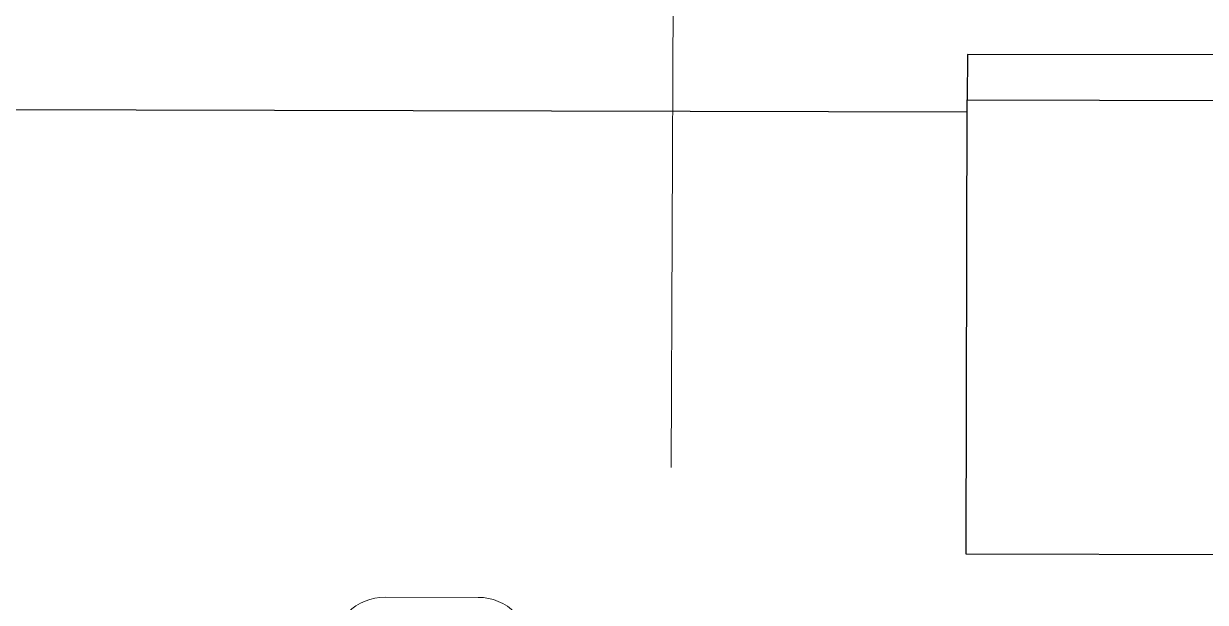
# Model space of a CAD drawing. Header units: inches. Extents: x 164.3 to 247.9, y 15.6 to 56.7.
# Drawn here: x 212.0458 to 212.4538, y 33.7304 to 33.9302 of the extents above; entities that cross this region are included whole.
import ezdxf

# ---------------------------------------------------------------- set-up
doc = ezdxf.new("R2010")
doc.units = ezdxf.units.IN
doc.header["$MEASUREMENT"] = 0
doc.layers.get('0').update_dxf_attribs({"lineweight": 0})
doc.layers.add('EQUI', color=3, linetype='Continuous', lineweight=0)
doc.layers.add('провода', color=1, linetype='Continuous', lineweight=5)

# ---------------------------------------------------------------- blocks, each defined once
blk = doc.blocks.new('IP PHONE')
at = {"layer": 'EQUI'}
blk.add_lwpolyline([(-46.1, 92.72, -0.414214), (-39.86, 86.48), (-39.86, 77.98, 0.089443), (-39.86, 18.68), (-39.86, 13.5, -0.414214), (-46.1, 7.25), (-57.14, 7.25, -0.414214), (-63.39, 13.5), (-63.39, 18.68, 0.089443), (-63.39, 77.98), (-63.39, 86.48, -0.414214), (-57.14, 92.72)], format="xyb", close=True, dxfattribs=at)

msp = doc.modelspace()

# ---------------------------------------------------------------- linework, layer by layer
at = {"color": 7, "linetype": 'ByBlock', "lineweight": -2}
for p, q in [((212.37162, 33.91964), (212.37158, 33.90395)), ((213.15634, 33.91774), (212.37162, 33.91964)), ((211.91793, 33.90086), (212.37157, 33.89976)), ((212.3712, 33.747), (212.37158, 33.90395)), ((212.37158, 33.90395), (213.1563, 33.90205)), ((213.15592, 33.7451), (212.3712, 33.747))]:
    msp.add_line(p, q, dxfattribs=at)
at = {"layer": 'провода', "color": 1}
msp.add_line((212.26935, 33.77695), (212.27148, 34.27862), dxfattribs=at)

# ---------------------------------------------------------------- block references
at = {"color": 7, "xscale": 0.002909101709693036, "yscale": 0.002909101709693036, "zscale": 0.002909101709693036, "rotation": 359.8797230761975}
msp.add_blockref('IP PHONE', (212.3363, 33.46213), dxfattribs=at)

doc.saveas('drawing.dxf')
